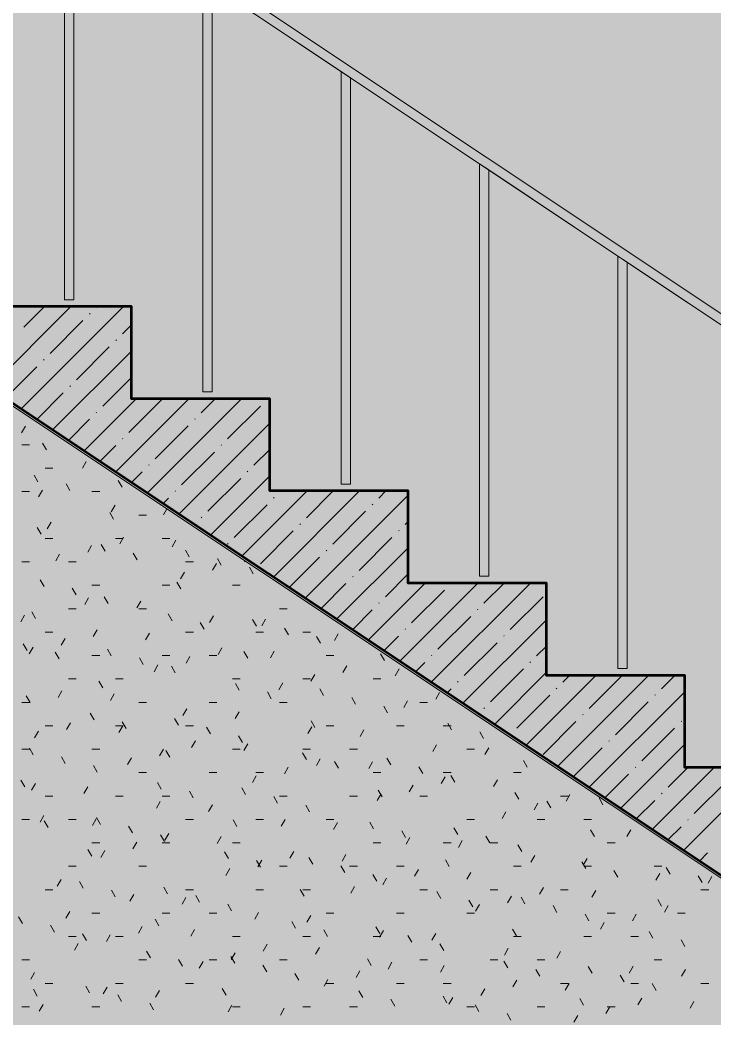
# Model space of a CAD drawing. Header units: millimetres. Extents: x -81576 to 1046824, y -248937 to 691537.
# Drawn here: x 29078 to 32088, y 619123 to 623453 of the extents above; entities that cross this region are included whole.
import ezdxf

# ---------------------------------------------------------------- set-up
doc = ezdxf.new("R2010")
doc.units = ezdxf.units.MM
doc.layers.add('PDF _Геометрия', color=7, linetype='Continuous', true_color=0x1d1d1d)
doc.layers.add('PDF _Сплошная заливка', color=7, linetype='Continuous', true_color=0xffffff)

msp = doc.modelspace()

# ---------------------------------------------------------------- hatches: boundary and pattern name
at = {"layer": 'PDF _Сплошная заливка', "true_color": 0x636466, "transparency": 33554559}
h = msp.add_hatch(color=251, dxfattribs=at)
h.paths.add_polyline_path([(37551.1, 617839.9), (37551.1, 634079.9), (22151.1, 634079.9), (22151.1, 634439.9), (21651.8, 634439.9), (21651.8, 632439.9), (22151.1, 632439.9), (22151.1, 633484.4), (37051.1, 633484.4), (37051.1, 618839.9), (33791.1, 618839.9), (33791.1, 619409.9), (33161.1, 619409.9), (33161.1, 619809.9), (32561.1, 619809.9), (32561.1, 620209.9), (31961.1, 620209.9), (31961.1, 620609.9), (31361.1, 620609.9), (31361.1, 621009.9), (30761.1, 621009.9), (30761.1, 621409.9), (30161.1, 621409.9), (30161.1, 621809.9), (29561.1, 621809.9), (29561.1, 622209.9), (28961.1, 622209.9), (28961.1, 622609.9), (28361.1, 622609.9), (28361.1, 623009.9), (27761.1, 623009.9), (27761.1, 623409.9), (27161.1, 623409.9), (27161.1, 623809.9), (26561.1, 623809.9), (26561.1, 624209.9), (25961.1, 624209.9), (25961.1, 624609.9), (25361.1, 624609.9), (25361.1, 625009.9), (24791.1, 625009.9), (24791.1, 625439.9), (24191.1, 625439.9), (24191.1, 625579.9), (22151.1, 625579.9), (22151.1, 625839.9), (21651.1, 625839.9), (21651.1, 618839.9), (20831.1, 618839.9), (20831.1, 617839.9), (37051.1, 617839.9)], flags=0)
h.paths.add_polyline_path([(33191.1, 618839.9), (22151.1, 618839.9), (22151.1, 625099.9), (24085.3, 625099.9), (33191.1, 619029.3), (33191.1, 618999.5)], flags=0)
h = msp.add_hatch(color=251, dxfattribs=at)
h.paths.add_polyline_path([(33153.9, 619039.9), (33175.3, 619039.9), (28651.1, 622056), (28651.1, 622041.7), (32911.1, 619201.7)], flags=0)
h.paths.add_polyline_path([(33505.1, 619409.9), (33651.1, 619409.9), (33651.1, 621109.2), (33511.1, 621202.5), (33511.1, 619439.9), (33471.1, 619439.9), (33471.1, 621229.2), (32911.1, 621602.5), (32911.1, 619839.9), (32871.1, 619839.9), (32871.1, 621629.2), (32311.1, 622002.5), (32311.1, 620239.9), (32271.1, 620239.9), (32271.1, 622029.2), (31711.1, 622402.5), (31711.1, 620639.9), (31671.1, 620639.9), (31671.1, 622429.2), (31111.1, 622802.5), (31111.1, 621039.9), (31071.1, 621039.9), (31071.1, 622829.2), (30511.1, 623202.5), (30511.1, 621439.9), (30471.1, 621439.9), (30471.1, 623229.2), (29911.1, 623602.5), (29911.1, 621839.9), (29871.1, 621839.9), (29871.1, 623629.2), (29311.1, 624002.5), (29311.1, 622239.9), (29271.1, 622239.9), (29271.1, 624029.2), (28711.1, 624402.5), (28711.1, 622639.9), (28671.1, 622639.9), (28671.1, 624429.2), (28651.1, 624442.5), (28651.1, 622609.9), (28961.1, 622609.9), (28961.1, 622209.9), (29561.1, 622209.9), (29561.1, 621809.9), (30161.1, 621809.9), (30161.1, 621409.9), (30761.1, 621409.9), (30761.1, 621009.9), (31361.1, 621009.9), (31361.1, 620609.9), (31961.1, 620609.9), (31961.1, 620209.9), (32561.1, 620209.9), (32561.1, 619809.9), (33161.1, 619809.9), (33161.1, 619409.9), (33477.1, 619409.9)], flags=0)
h.paths.add_polyline_path([(33651.1, 621157.3), (33651.1, 633484.4), (28651.1, 633484.4), (28651.1, 624490.6), (33511.1, 621250.6)], flags=0)
h.paths.add_polyline_path([(27651.1, 622708.4), (27651.1, 622722.7), (24085.3, 625099.9), (22651.1, 625099.9), (22651.1, 625095.1), (24071.1, 625095.1), (27511.1, 622801.7)], flags=0)
h.paths.add_polyline_path([(27505.1, 623409.9), (27651.1, 623409.9), (27651.1, 625109.2), (27511.1, 625202.5), (27511.1, 623439.9), (27471.1, 623439.9), (27471.1, 625229.2), (26911.1, 625602.5), (26911.1, 623839.9), (26871.1, 623839.9), (26871.1, 625629.2), (26311.1, 626002.5), (26311.1, 624239.9), (26271.1, 624239.9), (26271.1, 626029.2), (25711.1, 626402.5), (25711.1, 624639.9), (25671.1, 624639.9), (25671.1, 626429.2), (25111.1, 626802.5), (25111.1, 625039.9), (25071.1, 625039.9), (25071.1, 626829.2), (24511.1, 627202.5), (24511.1, 625439.9), (24791.1, 625439.9), (24791.1, 625009.9), (25361.1, 625009.9), (25361.1, 624609.9), (25961.1, 624609.9), (25961.1, 624209.9), (26561.1, 624209.9), (26561.1, 623809.9), (27161.1, 623809.9), (27161.1, 623409.9), (27477.1, 623409.9)], flags=0)
h.paths.add_polyline_path([(27651.1, 625157.2), (27649.9, 633484.4), (22651.1, 633484.4), (22651.1, 625839.9), (23871.1, 625839.9), (23870.4, 627629.6), (23580, 627823.2), (23602.2, 627856.5), (27511.1, 625250.6)], flags=0)
h.paths.add_polyline_path([(24191.1, 625439.9), (24471.1, 625439.9), (24471.1, 627229.2), (23911.1, 627602.5), (23911.1, 625839.9), (24191.1, 625839.9), (24191.1, 625579.9)], flags=0)
for points in [[(34080, 620823.2), (34102.2, 620856.5), (23602.2, 627856.5), (23580, 627823.2), (33389, 621284)], [(22151.1, 618839.9), (33191.1, 618839.9), (33191.1, 619029.3), (33175.3, 619039.9), (33153.9, 619039.9), (24071.1, 625095.1), (22151.1, 625095.1), (22151.1, 619449.6)], [(30471.1, 621439.9), (30511.1, 621439.9), (30511.1, 623202.5), (30471.1, 623229.2), (30471.1, 621809.9)]]:
    msp.add_hatch(color=251, dxfattribs=at).paths.add_polyline_path(points)

# ---------------------------------------------------------------- linework, layer by layer
at = {"layer": 'PDF _Геометрия', "color": 7, "lineweight": 9}
msp.add_lwpolyline([(23602.2, 627856.5), (34102.2, 620856.5)], close=True, dxfattribs=at)
for points in [[(34097.8, 620849.9), (34102.2, 620856.5), (34080, 620823.2), (23580, 627823.2)], [(29271.1, 624029.2), (29271.1, 622239.9), (29271.1, 624029.2)], [(29311.1, 624002.5), (29311.1, 622239.9), (29311.1, 624002.5)], [(29871.1, 623629.2), (29871.1, 621839.9), (29871.1, 623629.2)], [(29911.1, 623602.5), (29911.1, 621839.9), (29911.1, 623602.5), (30471.1, 623229.2), (30471.1, 621439.9), (30471.1, 623229.2), (30511.1, 623202.5), (30511.1, 621439.9), (30511.1, 623202.5), (31071.1, 622829.2), (31071.1, 621039.9), (31071.1, 622829.2), (31111.1, 622802.5), (31111.1, 621039.9), (31111.1, 622802.5), (31671.1, 622429.2), (31671.1, 620639.9), (31671.1, 622429.2), (31711.1, 622402.5), (31711.1, 620639.9), (31711.1, 622402.5), (32271.1, 622029.2)], [(29311.1, 622239.9), (29271.1, 622239.9), (29311.1, 622239.9)], [(29305.1, 622239.9), (29277.1, 622239.9), (29305.1, 622239.9)], [(29911.1, 621839.9), (29871.1, 621839.9), (29911.1, 621839.9)], [(29905.1, 621839.9), (29877.1, 621839.9), (29905.1, 621839.9)], [(29101.3, 621690.8), (29084.5, 621661.8)], [(29085.3, 621610.3), (29118.8, 621610.3)], [(29192.7, 621588.2), (29176, 621617.2)], [(29365.3, 621538.4), (29348.5, 621509.4)], [(29155.5, 621449.4), (29138.8, 621478.5)], [(29186.9, 621508.7), (29220.4, 621508.7)], [(29294.3, 621412.2), (29277.6, 621441.3)], [(29521.1, 621425.8), (29504.3, 621454.9)], [(30511.1, 621439.9), (30471.1, 621439.9), (30511.1, 621439.9)], [(30505.1, 621439.9), (30477.1, 621439.9), (30505.1, 621439.9)], [(29085.3, 621407.1), (29118.8, 621407.1)], [(29175.7, 621413.2), (29158.9, 621384.2)], [(29390.1, 621407.1), (29423.6, 621407.1)], [(29490.4, 621348.8), (29473.7, 621319.8)], [(29483.9, 621287.1), (29467.2, 621316.1)], [(29593.3, 621305.5), (29626.8, 621305.5)], [(29715.5, 621332.2), (29700.4, 621306.2)], [(29212.8, 621274.4), (29196.1, 621245.4)], [(29169.2, 621222.6), (29152.4, 621251.7)], [(29186.9, 621203.9), (29220.4, 621203.9)], [(29388.8, 621172.8), (29372.1, 621143.8)], [(29446.7, 621148.3), (29430, 621177.3)], [(29491.7, 621203.9), (29525.2, 621203.9)], [(29527.6, 621210), (29510.9, 621181)], [(29694.9, 621203.9), (29728.4, 621203.9)], [(29754.4, 621196.4), (29737.6, 621167.4)], [(29250, 621135.6), (29233.3, 621106.6)], [(29585.5, 621111.1), (29568.8, 621140.1)], [(29812.3, 621124.7), (29795.5, 621153.7)], [(29085.3, 621102.3), (29118.8, 621102.3)], [(29288.5, 621102.3), (29322, 621102.3)], [(29796.5, 621102.3), (29830, 621102.3)], [(29930.4, 621094.8), (29913.6, 621065.8)], [(29951.1, 621087.5), (29934.3, 621116.5)], [(30054.3, 621106.3), (30052.4, 621103)], [(29791.6, 621057.6), (29774.8, 621028.6)], [(30089.9, 621050.3), (30073.1, 621079.4)], [(31111.1, 621039.9), (31071.1, 621039.9), (31111.1, 621039.9)], [(31105.1, 621039.9), (31077.1, 621039.9), (31105.1, 621039.9)], [(29182.8, 620995.9), (29166, 621024.9)], [(29390.1, 621000.7), (29423.6, 621000.7)], [(29694.9, 621000.7), (29728.4, 621000.7)], [(29775.1, 620985.9), (29758.3, 621014.9)], [(29999.7, 621000.7), (30033.2, 621000.7)], [(29321.6, 620958.7), (29304.8, 620987.7)], [(29375.2, 620946), (29358.5, 620917)], [(29460.3, 620921.5), (29443.6, 620950.5)], [(29602, 620932.4), (29585.2, 620903.4)], [(29097.6, 620871.7), (29080.9, 620842.6)], [(29145.6, 620857.1), (29128.8, 620886.1)], [(29288.5, 620899.1), (29322, 620899.1)], [(29593.3, 620899.1), (29626.8, 620899.1)], [(29737.9, 620847.1), (29721.2, 620876.2)], [(29916.8, 620868), (29900, 620839)], [(30202.9, 620899.1), (30236.4, 620899.1)], [(29876.7, 620809.9), (29859.9, 620839)], [(30103.5, 620823.5), (30086.7, 620852.6)], [(30143.5, 620854.4), (30126.8, 620825.4)], [(29186.9, 620797.5), (29220.4, 620797.5)], [(29412.4, 620807.3), (29395.6, 620778.2)], [(29639.2, 620793.6), (29622.4, 620764.6)], [(29796.5, 620797.5), (29830, 620797.5)], [(30101.3, 620797.5), (30134.8, 620797.5)], [(30242.3, 620786.4), (30225.5, 620815.4)], [(30304.5, 620797.5), (30338, 620797.5)], [(30458.3, 620790), (30441.5, 620761)], [(29108.4, 620718.3), (29091.6, 620747.3)], [(29273.6, 620770.1), (29256.9, 620741)], [(30381.1, 620749.2), (30364.3, 620778.2)], [(29134.8, 620732.9), (29118.1, 620703.8)], [(29247.2, 620681.1), (29230.4, 620710.1)], [(29390.1, 620695.9), (29423.6, 620695.9)], [(29474, 620694.7), (29457.2, 620723.8)], [(29694.9, 620695.9), (29728.4, 620695.9)], [(29898.1, 620695.9), (29931.6, 620695.9)], [(29953.9, 620729.2), (29937.2, 620700.2)], [(30066.3, 620684.8), (30049.5, 620713.8)], [(30180.7, 620715.6), (30164, 620686.6)], [(30406.1, 620695.9), (30439.6, 620695.9)], [(30658.6, 620674.8), (30641.9, 620703.8)], [(29612.7, 620657.5), (29596, 620686.6)], [(29676.4, 620654.9), (29659.6, 620625.8)], [(29751.5, 620620.3), (29734.8, 620649.4)], [(29815.2, 620692), (29798.4, 620663)], [(30495.5, 620651.2), (30478.7, 620622.2)], [(30356.7, 620614), (30339.9, 620585)], [(30722.3, 620637.6), (30705.5, 620608.6)], [(31711.1, 620639.9), (31671.1, 620639.9), (31711.1, 620639.9)], [(31705.1, 620639.9), (31677.1, 620639.9), (31705.1, 620639.9)], [(29288.5, 620594.3), (29322, 620594.3)], [(29436.8, 620555.9), (29420, 620585)], [(29491.7, 620594.3), (29525.2, 620594.3)], [(29999.7, 620594.3), (30033.2, 620594.3)], [(30029.1, 620546), (30012.3, 620575)], [(30217.9, 620576.8), (30201.1, 620547.8)], [(30304.5, 620594.3), (30338, 620594.3)], [(30609.3, 620594.3), (30642.8, 620594.3)], [(29122, 620491.5), (29105.2, 620520.6)], [(29260, 620543.3), (29243.2, 620514.3)], [(29486.8, 620529.7), (29470, 620500.6)], [(30167.9, 620508.8), (30151.1, 620537.8)], [(30394.7, 620522.4), (30377.9, 620551.4)], [(30898.2, 620536), (30881.5, 620507)], [(29085.3, 620492.7), (29118.8, 620492.7)], [(29593.3, 620492.7), (29626.8, 620492.7)], [(29898.1, 620492.7), (29931.6, 620492.7)], [(30202.9, 620492.7), (30236.4, 620492.7)], [(30533.5, 620485.2), (30516.7, 620514.2)], [(30672.2, 620448), (30655.5, 620477)], [(30759.4, 620498.8), (30742.7, 620469.8)], [(30812.5, 620492.7), (30846, 620492.7)], [(29399.6, 620417.1), (29382.8, 620446.2)], [(29801.5, 620465.3), (29784.8, 620436.2)], [(30028.3, 620451.7), (30011.6, 620422.6)], [(29186.9, 620391.1), (29220.4, 620391.1)], [(29297.2, 620404.5), (29280.4, 620375.5)], [(29491.7, 620391.1), (29525.2, 620391.1)], [(29524, 620390.9), (29507.2, 620361.9)], [(29538.4, 620380), (29521.6, 620409)], [(29765.1, 620393.6), (29748.4, 620422.6)], [(29796.5, 620391.1), (29830, 620391.1)], [(30357.5, 620383.6), (30340.7, 620412.6)], [(30406.1, 620391.1), (30439.6, 620391.1)], [(30710.9, 620391.1), (30744.4, 620391.1)], [(30914.1, 620391.1), (30947.6, 620391.1)], [(30949.8, 620373.6), (30933.1, 620402.7)], [(29158.4, 620367.3), (29141.6, 620338.3)], [(29903.9, 620356.4), (29887.2, 620385.4)], [(30042.7, 620319.2), (30026, 620348.2)], [(30343.1, 620387.2), (30326.3, 620358.2)], [(30569.9, 620373.6), (30553.1, 620344.6)], [(31088.6, 620336.4), (31071.8, 620365.5)], [(29838.7, 620326.5), (29822, 620297.4)], [(30065.5, 620312.9), (30048.7, 620283.8)], [(30884.6, 620309.2), (30867.9, 620280.2)], [(29085.3, 620289.5), (29118.8, 620289.5)], [(29135.6, 620264.7), (29118.8, 620293.8)], [(29390.1, 620289.5), (29423.6, 620289.5)], [(29699.9, 620289.3), (29683.2, 620260.3)], [(29728, 620254.8), (29711.2, 620283.8)], [(29999.7, 620289.5), (30033.2, 620289.5)], [(30320.3, 620244.8), (30303.5, 620273.8)], [(30304.5, 620289.5), (30338, 620289.5)], [(30507.7, 620289.5), (30541.2, 620289.5)], [(31015.7, 620289.5), (31049.2, 620289.5)], [(31111.4, 620295.6), (31094.6, 620266.6)], [(29274.4, 620227.6), (29257.6, 620256.6)], [(29413.2, 620190.4), (29396.4, 620219.4)], [(29561.2, 620252.1), (29544.4, 620223.1)], [(30380.3, 620248.5), (30363.5, 620219.4)], [(30459.1, 620207.6), (30442.3, 620236.7)], [(30607, 620234.8), (30590.3, 620205.8)], [(30685.9, 620221.2), (30669.1, 620250.3)], [(31278.2, 620211.3), (31261.4, 620240.3)], [(29593.3, 620187.9), (29626.8, 620187.9)], [(29898.1, 620187.9), (29931.6, 620187.9)], [(30102.7, 620174.1), (30085.9, 620145)], [(30101.3, 620187.9), (30134.8, 620187.9)], [(30241.5, 620211.3), (30224.7, 620182.2)], [(30609.3, 620187.9), (30642.8, 620187.9)], [(30824.6, 620184), (30807.9, 620213.1)], [(30914.1, 620187.9), (30947.6, 620187.9)], [(30963.4, 620146.9), (30946.7, 620175.9)], [(31218.9, 620187.9), (31252.4, 620187.9)], [(31409.7, 620202.7), (31409.4, 620202.2)], [(29098.4, 620126), (29081.7, 620155)], [(29144.8, 620140.5), (29128, 620111.5)], [(29690.8, 620116), (29674, 620145)], [(30783, 620133.2), (30766.3, 620104.2)], [(30921.8, 620170.4), (30905.1, 620141.4)], [(31148.6, 620156.8), (31131.8, 620127.8)], [(29371.6, 620126.9), (29354.8, 620097.9)], [(29829.6, 620078.8), (29812.8, 620107.8)], [(30056.3, 620092.4), (30039.6, 620121.4)], [(30644.2, 620096.1), (30627.5, 620067)], [(30648.7, 620082.4), (30631.9, 620111.5)], [(31241, 620072.5), (31224.2, 620101.5)], [(31463.4, 620092.4), (31446.6, 620063.4)], [(29186.9, 620086.3), (29220.4, 620086.3)], [(29491.7, 620086.3), (29525.2, 620086.3)], [(29686.3, 620062.5), (29669.6, 620033.5)], [(29694.9, 620086.3), (29728.4, 620086.3)], [(29913.1, 620048.9), (29896.3, 620019.9)], [(30195.1, 620055.2), (30178.4, 620084.3)], [(30202.9, 620086.3), (30236.4, 620086.3)], [(30333.9, 620018), (30317.1, 620047.1)], [(30507.7, 620086.3), (30541.2, 620086.3)], [(30812.5, 620086.3), (30846, 620086.3)], [(31324.6, 620055.2), (31307.8, 620026.2)], [(31379.8, 620035.3), (31363, 620064.3)], [(31422.1, 620086.3), (31455.6, 620086.3)], [(31606.6, 620048.9), (31589.8, 620077.9)], [(29182, 620001.8), (29165.2, 619972.7)], [(31185.8, 620018), (31169, 619989)], [(29085.3, 619984.7), (29118.8, 619984.7)], [(29200, 619950), (29183.3, 619979)], [(29288.5, 619984.7), (29322, 619984.7)], [(29408.8, 619988.1), (29392, 619959.1)], [(29426.8, 619963.6), (29410, 619992.6)], [(29796.5, 619984.7), (29830, 619984.7)], [(30019.1, 619953.6), (30002.4, 619982.7)], [(30101.3, 619984.7), (30134.8, 619984.7)], [(30227.9, 619984.5), (30211.1, 619955.5)], [(30406.1, 619984.7), (30439.6, 619984.7)], [(30454.7, 619970.9), (30437.9, 619941.8)], [(30611.5, 619943.7), (30594.7, 619972.7)], [(31015.7, 619984.7), (31049.2, 619984.7)], [(31320.5, 619984.7), (31354, 619984.7)], [(31523.7, 619984.7), (31557.2, 619984.7)], [(29565.6, 619926.4), (29548.8, 619955.4)], [(29704.4, 619889.2), (29687.6, 619918.2)], [(29723.5, 619923.7), (29706.8, 619894.7)], [(30750.3, 619906.5), (30733.5, 619935.5)], [(30977, 619920.1), (30960.3, 619949.1)], [(31569.4, 619910.1), (31552.6, 619939.2)], [(31727.3, 619940), (31710.6, 619911)], [(29390.1, 619883.1), (29423.6, 619883.1)], [(29584.7, 619886.5), (29568, 619857.5)], [(29694.9, 619883.1), (29728.4, 619883.1)], [(29950.3, 619910.1), (29933.5, 619881.1)], [(29999.7, 619883.1), (30033.2, 619883.1)], [(30609.3, 619883.1), (30642.8, 619883.1)], [(30769.4, 619906.5), (30752.7, 619877.4)], [(30914.1, 619883.1), (30947.6, 619883.1)], [(30996.2, 619892.9), (30979.4, 619863.8)], [(31115.8, 619882.9), (31099.1, 619911.9)], [(31117.3, 619883.1), (31150.8, 619883.1)], [(31254.6, 619845.7), (31237.9, 619874.7)], [(31625.3, 619883.1), (31658.8, 619883.1)], [(29389.6, 619824.8), (29372.8, 619853.8)], [(29445.9, 619849.4), (29429.2, 619820.3)], [(29982, 619814.8), (29965.2, 619843.9)], [(30265.1, 619845.7), (30248.3, 619816.7)], [(30491.8, 619832.1), (30475.1, 619803.1)], [(31311, 619828.4), (31294.2, 619799.4)], [(30120.7, 619777.6), (30104, 619806.7)], [(30126.3, 619808.5), (30109.5, 619779.5)], [(30347.5, 619791.3), (30330.8, 619820.3)], [(30939.9, 619781.3), (30923.1, 619810.3)], [(31532.2, 619771.3), (31515.4, 619800.4)], [(31537.7, 619814.8), (31521, 619785.8)], [(29288.5, 619781.5), (29322, 619781.5)], [(29593.3, 619781.5), (29626.8, 619781.5)], [(29987.5, 619771.3), (29970.7, 619742.3)], [(30202.9, 619781.5), (30236.4, 619781.5)], [(30486.3, 619754.1), (30469.5, 619783.1)], [(30507.7, 619781.5), (30541.2, 619781.5)], [(30625.1, 619716.9), (30608.3, 619745.9)], [(30710.9, 619781.5), (30744.4, 619781.5)], [(30806.6, 619767.7), (30789.8, 619738.6)], [(31033.4, 619754.1), (31016.6, 619725)], [(31218.9, 619781.5), (31252.4, 619781.5)], [(31523.7, 619781.5), (31557.2, 619781.5)], [(31671, 619734.1), (31654.2, 619763.2)], [(31828.5, 619781.5), (31862, 619781.5)], [(31852.5, 619750.4), (31835.7, 619721.4)], [(31897.8, 619747.8), (31881, 619776.8)], [(29256.4, 619724.2), (29239.6, 619695.1)], [(29352.4, 619686), (29335.7, 619715)], [(30667.8, 619730.5), (30651.1, 619701.5)], [(32036.6, 619710.6), (32019.8, 619739.6)], [(32079.3, 619736.8), (32062.5, 619707.8)], [(29186.9, 619679.9), (29220.4, 619679.9)], [(29491.2, 619648.8), (29474.4, 619677.9)], [(29571.1, 619659.8), (29554.4, 619630.7)], [(29718, 619662.4), (29701.2, 619691.5)], [(29796.5, 619679.9), (29830, 619679.9)], [(29856.8, 619625.2), (29840, 619654.3)], [(30101.3, 619679.9), (30134.8, 619679.9)], [(30310.3, 619652.5), (30293.6, 619681.5)], [(30304.5, 619679.9), (30338, 619679.9)], [(30529, 619693.3), (30512.3, 619664.3)], [(30812.5, 619679.9), (30846, 619679.9)], [(30902.7, 619642.5), (30885.9, 619671.5)], [(31117.3, 619679.9), (31150.8, 619679.9)], [(31348.1, 619689.7), (31331.4, 619660.6)], [(31422.1, 619679.9), (31455.6, 619679.9)], [(31574.9, 619676), (31558.2, 619647)], [(32031.7, 619679.9), (32065.2, 619679.9)], [(29797.9, 619646.2), (29781.1, 619617.1)], [(29995.6, 619588.1), (29978.8, 619617.1)], [(31041.5, 619605.3), (31024.7, 619634.4)], [(31070.6, 619615.3), (31053.8, 619586.2)], [(31209.4, 619652.5), (31192.6, 619623.4)], [(31268.2, 619618.9), (31251.5, 619648)], [(31407, 619581.7), (31390.3, 619610.8)], [(31860.6, 619609), (31843.8, 619638)], [(31889.7, 619611.6), (31872.9, 619582.6)], [(29293.5, 619585.4), (29276.8, 619556.4)], [(29390.1, 619578.3), (29423.6, 619578.3)], [(29694.9, 619578.3), (29728.4, 619578.3)], [(29898.1, 619578.3), (29931.6, 619578.3)], [(30112.7, 619581.7), (30095.9, 619552.7)], [(30339.4, 619568.1), (30322.7, 619539.1)], [(30406.1, 619578.3), (30439.6, 619578.3)], [(30710.9, 619578.3), (30744.4, 619578.3)], [(31015.7, 619578.3), (31049.2, 619578.3)], [(31545.8, 619544.6), (31529, 619573.6)], [(31625.3, 619578.3), (31658.8, 619578.3)], [(31750.9, 619574.4), (31734.1, 619545.4)], [(31930.1, 619578.3), (31963.6, 619578.3)], [(29088.5, 619533.6), (29071.7, 619562.6)], [(29227.2, 619496.4), (29210.5, 619525.5)], [(29680.8, 619523.6), (29664, 619552.7)], [(30273.1, 619513.7), (30256.4, 619542.7)], [(31612.1, 619537.3), (31595.3, 619508.2)], [(29366, 619459.2), (29349.3, 619488.3)], [(29469.5, 619483.8), (29452.8, 619454.8)], [(29608.3, 619521), (29591.5, 619491.9)], [(29835.1, 619507.4), (29818.3, 619478.3)], [(30411.9, 619476.5), (30395.2, 619505.5)], [(30638.7, 619490.1), (30621.9, 619519.1)], [(30654.2, 619503.7), (30637.4, 619474.7)], [(30777.5, 619452.9), (30760.7, 619482)], [(30881, 619490.1), (30864.2, 619461.1)], [(31231, 619480.1), (31214.3, 619509.2)], [(31823.4, 619470.2), (31806.6, 619499.2)], [(29288.5, 619476.7), (29322, 619476.7)], [(29330.7, 619446.6), (29314, 619417.6)], [(29491.7, 619476.7), (29525.2, 619476.7)], [(29999.7, 619476.7), (30033.2, 619476.7)], [(30149.8, 619443), (30133.1, 619413.9)], [(30304.5, 619476.7), (30338, 619476.7)], [(30609.3, 619476.7), (30642.8, 619476.7)], [(30916.3, 619415.7), (30899.5, 619444.8)], [(31218.9, 619476.7), (31252.4, 619476.7)], [(31523.7, 619476.7), (31557.2, 619476.7)], [(31726.9, 619476.7), (31760.4, 619476.7)], [(31962.2, 619433), (31945.4, 619462)], [(29643.6, 619384.9), (29626.8, 619413.9)], [(30011.1, 619405.8), (29994.3, 619376.7)], [(30376.6, 619429.3), (30359.9, 619400.3)], [(31195.7, 619425.7), (31179, 619396.7)], [(31422.5, 619412.1), (31405.8, 619383)], [(29085.3, 619375.1), (29118.8, 619375.1)], [(29593.3, 619375.1), (29626.8, 619375.1)], [(29782.4, 619347.7), (29765.6, 619376.7)], [(29872.3, 619368.6), (29855.5, 619339.5)], [(29898.1, 619375.1), (29931.6, 619375.1)], [(30009.2, 619361.3), (29992.4, 619390.3)], [(30148, 619324.1), (30131.2, 619353.1)], [(30202.9, 619375.1), (30236.4, 619375.1)], [(30601.5, 619351.3), (30584.8, 619380.4)], [(30691.4, 619364.9), (30674.6, 619335.9)], [(30812.5, 619375.1), (30846, 619375.1)], [(30918.2, 619351.3), (30901.4, 619322.3)], [(31117.3, 619375.1), (31150.8, 619375.1)], [(31193.9, 619341.4), (31177.1, 619370.4)], [(31320.5, 619375.1), (31354, 619375.1)], [(31828.5, 619375.1), (31862, 619375.1)], [(29141.1, 619321.4), (29124.4, 619292.4)], [(30286.8, 619286.9), (30270, 619315.9)], [(30552.6, 619327.7), (30535.8, 619298.7)], [(31332.6, 619304.2), (31315.9, 619333.2)], [(31559.4, 619317.8), (31542.7, 619346.8)], [(31698.2, 619280.6), (31681.4, 619309.6)], [(31737.3, 619347.7), (31720.5, 619318.6)], [(31964.1, 619334.1), (31947.3, 619305)], [(29186.9, 619273.5), (29220.4, 619273.5)], [(29491.7, 619273.5), (29525.2, 619273.5)], [(29796.5, 619273.5), (29830, 619273.5)], [(30413.8, 619290.6), (30397.1, 619261.5)], [(30406.1, 619273.5), (30439.6, 619273.5)], [(30710.9, 619273.5), (30744.4, 619273.5)], [(30914.1, 619273.5), (30947.6, 619273.5)], [(31232.9, 619286.9), (31216.2, 619257.9)], [(31422.1, 619273.5), (31455.6, 619273.5)], [(31459.7, 619273.3), (31442.9, 619244.3)], [(31726.9, 619273.5), (31760.4, 619273.5)], [(31837, 619243.4), (31820.2, 619272.4)], [(32031.7, 619273.5), (32065.2, 619273.5)], [(29152.9, 619218.8), (29136.1, 619247.9)], [(29379.6, 619232.5), (29362.9, 619261.5)], [(29455.9, 619257), (29439.1, 619228)], [(29518.4, 619195.3), (29501.7, 619224.3)], [(29682.7, 619243.4), (29665.9, 619214.4)], [(29972, 619222.5), (29955.2, 619251.5)], [(30564.3, 619212.5), (30547.6, 619241.6)], [(31094.1, 619249.7), (31077.4, 619220.7)], [(29178.3, 619182.6), (29161.6, 619153.6)], [(29657.2, 619158.1), (29640.5, 619187.1)], [(29997.4, 619179), (29980.7, 619150)], [(30703.1, 619175.3), (30686.4, 619204.4)], [(30929.9, 619189), (30913.1, 619218)], [(30955.4, 619212.5), (30938.6, 619183.5)], [(31068.7, 619151.8), (31051.9, 619180.8)], [(31522.2, 619179), (31505.5, 619208)], [(31774.5, 619208.9), (31757.7, 619179.8)], [(32001.2, 619195.3), (31984.5, 619166.2)], [(29085.3, 619171.9), (29118.8, 619171.9)], [(29390.1, 619171.9), (29423.6, 619171.9)], [(29999.7, 619171.9), (30033.2, 619171.9)], [(30224.2, 619165.4), (30207.5, 619136.3)], [(30304.5, 619171.9), (30338, 619171.9)], [(30507.7, 619171.9), (30541.2, 619171.9)], [(31015.7, 619171.9), (31049.2, 619171.9)], [(31207.5, 619114.6), (31190.7, 619143.6)], [(31320.5, 619171.9), (31354, 619171.9)], [(31496.9, 619134.5), (31480.1, 619105.5)], [(31635.7, 619171.7), (31618.9, 619142.7)], [(31625.3, 619171.9), (31658.8, 619171.9)]]:
    msp.add_lwpolyline(points, dxfattribs=at)
at = {"layer": 'PDF _Геометрия', "color": 7, "lineweight": 53}
msp.add_lwpolyline([(33191.1, 618839.9), (22151.1, 618839.9), (22151.1, 625099.9), (24085.3, 625099.9), (33191.1, 619029.3)], close=True, dxfattribs=at)
at = {"layer": 'PDF _Геометрия', "color": 7, "lineweight": 15}
msp.add_lwpolyline([(33175.3, 619039.9), (33153.9, 619039.9), (24071.1, 625095.1), (22151.1, 625095.1), (22151.1, 618839.9), (33191.1, 618839.9)], dxfattribs=at)
at = {"layer": 'PDF _Геометрия', "color": 7, "lineweight": 53}
msp.add_lwpolyline([(32561.1, 620209.9), (31961.1, 620209.9), (31961.1, 620609.9), (31361.1, 620609.9), (31361.1, 621009.9), (30761.1, 621009.9), (30761.1, 621409.9), (30161.1, 621409.9), (30161.1, 621809.9), (29561.1, 621809.9), (29561.1, 622209.9), (28961.1, 622209.9), (28961.1, 622609.9), (28361.1, 622609.9), (28361.1, 623009.9), (27761.1, 623009.9), (27761.1, 623409.9), (27161.1, 623409.9), (27161.1, 623809.9)], dxfattribs=at)
at = {"layer": 'PDF _Геометрия', "color": 250, "lineweight": 9, "true_color": 0x2c2c2c}
for points in [[(28947, 621858.7), (29298.2, 622209.9)], [(29083.9, 621767.5), (29526.3, 622209.9)], [(29094.5, 622120.3), (29184.1, 622209.9)], [(29408.1, 622205.8), (29412.2, 622209.9)], [(29379.6, 622177.3), (29382, 622179.7)], [(29208.5, 622006.2), (29351.1, 622148.8)], [(29522.2, 622091.7), (29561.1, 622130.7)], [(29493.7, 622063.2), (29496, 622065.6)], [(29220.7, 621676.3), (29561.1, 622016.6)], [(29322.6, 621892.2), (29465.2, 622034.7)], [(29015.5, 621813.1), (29151.5, 621949.2)], [(29180, 621977.7), (29182.4, 621980.1)], [(29294.1, 621863.7), (29296.5, 621866)], [(29436.6, 621778.1), (29561.1, 621902.6)], [(29152.3, 621721.9), (29265.6, 621835.1)], [(29357.6, 621585), (29582.5, 621809.9)], [(29494.5, 621493.8), (29810.6, 621809.9)], [(29550.7, 621664.1), (29693.3, 621806.6)], [(29631.3, 621402.5), (30038.7, 621809.9)], [(29864.3, 621749.6), (29924.6, 621809.9)], [(29978.4, 621635.6), (30120.9, 621778.1)], [(30149.5, 621806.6), (30151.8, 621809)], [(29408.1, 621749.6), (29410.5, 621752)], [(29289.2, 621630.6), (29379.6, 621721.1)], [(29664.7, 621550), (29807.3, 621692.6)], [(29768.2, 621311.3), (30161.1, 621704.2)], [(29835.8, 621721.1), (29838.2, 621723.5)], [(29426, 621539.4), (29493.7, 621607)], [(29522.2, 621635.6), (29524.6, 621637.9)], [(29949.9, 621607), (29952.2, 621609.4)], [(29778.8, 621436), (29921.4, 621578.5)], [(30092.4, 621521.5), (30161.1, 621590.2)], [(29636.2, 621521.5), (29638.6, 621523.9)], [(29562.9, 621448.2), (29607.7, 621493)], [(29905, 621220.1), (30161.1, 621476.1)], [(30063.9, 621493), (30066.3, 621495.4)], [(29892.8, 621321.9), (30035.4, 621464.5)], [(29750.3, 621407.5), (29752.7, 621409.8)], [(30041.9, 621128.8), (30323, 621409.9)], [(30178.8, 621037.6), (30551.1, 621409.9)], [(30206.5, 621407.5), (30208.9, 621409.9)], [(30315.6, 620946.3), (30761.1, 621391.9)], [(30320.5, 621293.4), (30437, 621409.9)], [(30634.2, 621378.9), (30665.1, 621409.9)], [(29699.7, 621356.9), (29721.8, 621378.9)], [(30006.9, 621207.9), (30149.5, 621350.4)], [(30178, 621378.9), (30180.3, 621381.3)], [(30605.7, 621350.4), (30608, 621352.8)], [(30434.6, 621179.4), (30577.1, 621321.9)], [(29864.3, 621293.4), (29866.7, 621295.8)], [(30292, 621264.9), (30294.4, 621267.3)], [(30748.2, 621264.9), (30761.1, 621277.8)], [(30120.9, 621093.8), (30263.5, 621236.4)], [(30719.7, 621236.4), (30722.1, 621238.7)], [(29978.4, 621179.4), (29980.8, 621181.7)], [(30548.6, 621065.3), (30691.2, 621207.9)], [(30406.1, 621150.8), (30408.4, 621153.2)], [(30452.5, 620855.1), (30761.1, 621163.8)], [(30247.2, 620992), (30377.6, 621122.3)], [(30520.1, 621036.8), (30522.5, 621039.2)], [(30662.7, 620951.3), (30761.1, 621049.7)], [(30384, 620900.7), (30491.6, 621008.3)], [(30589.3, 620763.9), (30835.4, 621009.9)], [(30726.2, 620672.6), (31063.5, 621009.9)], [(30863, 620581.4), (31291.6, 621009.9)], [(30947.8, 621008.3), (30949.4, 621009.9)], [(31090.4, 620922.7), (31177.5, 621009.9)], [(30776.7, 620837.2), (30919.3, 620979.8)], [(30634.2, 620922.7), (30636.5, 620925.1)], [(31204.4, 620808.7), (31347, 620951.3)], [(30520.9, 620809.5), (30605.7, 620894.2)], [(31061.8, 620894.2), (31064.2, 620896.6)], [(30890.8, 620723.2), (31033.3, 620865.7)], [(30999.9, 620490.1), (31361.1, 620851.4)], [(30657.8, 620718.2), (30719.7, 620780.2)], [(30748.2, 620808.7), (30750.6, 620811.1)], [(31175.9, 620780.2), (31178.3, 620782.6)], [(31004.8, 620609.1), (31147.4, 620751.7)], [(31318.5, 620694.6), (31361.1, 620737.3)], [(30862.3, 620694.6), (30864.6, 620697)], [(30794.6, 620627), (30833.7, 620666.1)], [(31289.9, 620666.1), (31292.3, 620668.5)], [(31118.9, 620495.1), (31261.4, 620637.6)], [(31136.8, 620398.9), (31361.1, 620623.3)], [(31273.6, 620307.7), (31575.8, 620609.9)], [(31410.5, 620216.4), (31803.9, 620609.9)], [(31432.5, 620580.6), (31461.8, 620609.9)], [(31546.6, 620466.5), (31689.1, 620609.1)], [(31860.2, 620552.1), (31918, 620609.9)], [(30976.3, 620580.6), (30978.7, 620583)], [(30931.5, 620535.8), (30947.8, 620552.1)], [(31232.9, 620381), (31375.5, 620523.6)], [(31404, 620552.1), (31406.4, 620554.5)], [(31547.3, 620125.2), (31961.1, 620539)], [(31831.7, 620523.6), (31834.1, 620525.9)], [(31660.6, 620352.5), (31803.2, 620495.1)], [(31090.4, 620466.5), (31092.7, 620468.9)], [(31518, 620438), (31520.4, 620440.4)], [(31347, 620267), (31489.5, 620409.5)], [(31945.7, 620409.5), (31948.1, 620411.9)], [(31205.2, 620353.3), (31206.8, 620354.9)], [(31774.7, 620238.4), (31917.2, 620381)], [(31632.1, 620324), (31634.5, 620326.4)], [(31684.2, 620033.9), (31961.1, 620310.9)], [(31478.9, 620170.8), (31603.6, 620295.5)], [(31615.8, 620079.6), (31717.6, 620181.4)], [(31746.1, 620209.9), (31748.5, 620212.3)], [(31821.1, 619942.7), (32088.2, 620209.9)], [(31888.7, 620124.4), (31974.2, 620209.9)], [(31957.9, 619851.5), (32316.3, 620209.9)], [(32002.8, 620010.3), (32145.3, 620152.9)], [(31860.2, 620095.9), (31862.6, 620098.3)], [(31752.6, 619988.3), (31831.7, 620067.4)], [(31974.2, 619981.8), (31976.6, 619984.2)], [(31889.5, 619897.1), (31945.7, 619953.3)], [(32026.4, 619805.8), (32059.8, 619839.3)]]:
    msp.add_lwpolyline(points, dxfattribs=at)
at = {"layer": 'PDF _Сплошная заливка', "lineweight": 35, "transparency": 33554559}
for points in [[(29271.1, 622239.9), (29311.1, 622239.9), (29271.1, 624029.2), (29311.1, 624002.5)], [(29911.1, 621839.9), (29911.1, 623602.5), (29871.1, 621839.9), (29871.1, 623629.2)], [(31111.1, 621039.9), (31111.1, 622802.5), (31071.1, 621039.9), (31071.1, 622829.2)], [(31711.1, 620639.9), (31711.1, 622402.5), (31671.1, 620639.9), (31671.1, 622429.2)]]:
    msp.add_solid(points, dxfattribs=at)

doc.saveas('drawing.dxf')
